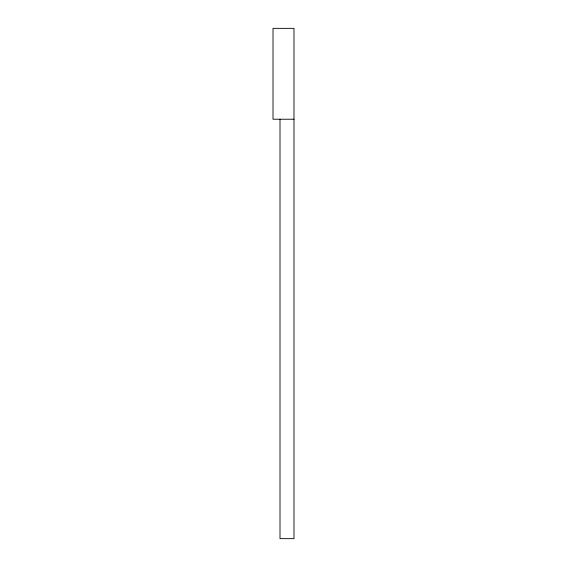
<?xml version="1.0" encoding="UTF-8"?>
<svg xmlns="http://www.w3.org/2000/svg" width="567" height="567" viewBox="0 0 567 567"><rect width="100%" height="100%" fill="white"/><g stroke="black" fill="none" stroke-linecap="round" stroke-linejoin="round"><path stroke-width="0.85" d="M293.982 119.226L273.018 119.226L273.018 28.35L293.982 28.35L293.982 538.65L280.006 538.65L280.006 119.226"/></g></svg>
